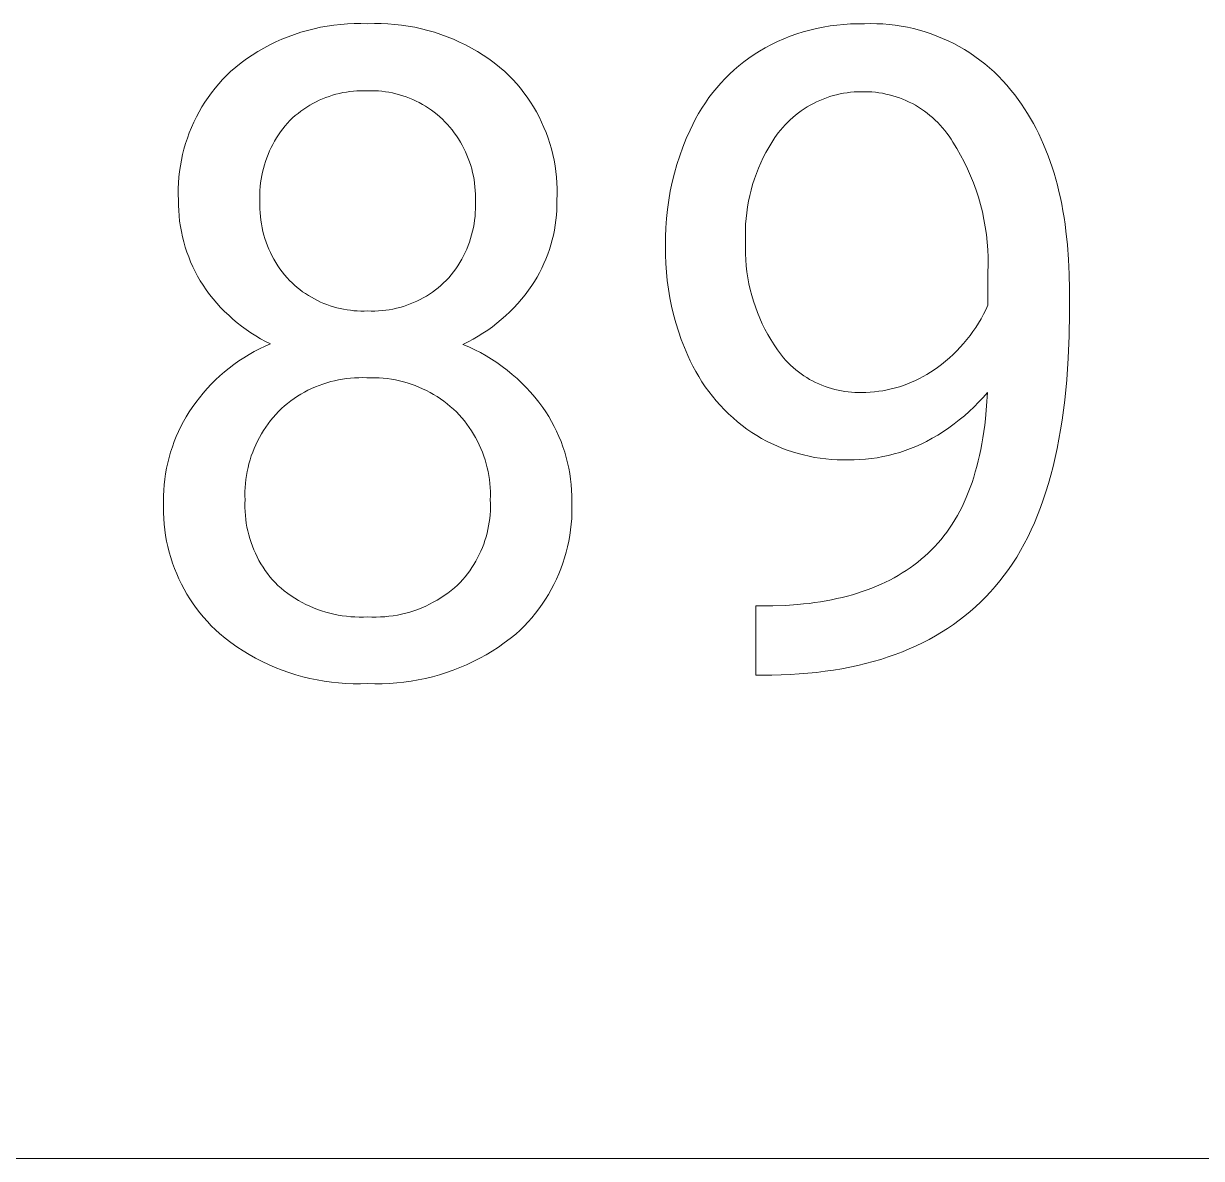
# Model space of a CAD drawing. Header units: millimetres. Extents: x -582 to 3448, y -204 to 2611.
# Drawn here: x 2777.3 to 2847.3, y 21 to 88.5 of the extents above; entities that cross this region are included whole.
import ezdxf

# ---------------------------------------------------------------- set-up
doc = ezdxf.new("R2010")
doc.units = ezdxf.units.MM
doc.header["$MEASUREMENT"] = 0
doc.layers.add('Domyślny', color=7, linetype='Continuous', true_color=0x000000)

msp = doc.modelspace()

# ---------------------------------------------------------------- linework, layer by layer
at = {"layer": 'Domyślny', "color": 18, "lineweight": 15, "true_color": 0x000000}
for p, q in [((2794.606, 88.195), (2794.999, 88.28)), ((2794.999, 88.28), (2795.394, 88.352)), ((2795.394, 88.352), (2795.792, 88.409)), ((2795.792, 88.409), (2796.191, 88.453)), ((2796.191, 88.453), (2796.591, 88.483)), ((2796.591, 88.483), (2796.993, 88.499)), ((2796.993, 88.499), (2797.394, 88.501)), ((2797.394, 88.501), (2797.796, 88.489)), ((2797.796, 88.489), (2798.197, 88.5)), ((2798.197, 88.5), (2798.599, 88.498)), ((2798.599, 88.498), (2799, 88.482)), ((2799, 88.482), (2799.401, 88.452)), ((2799.401, 88.452), (2799.8, 88.408)), ((2799.8, 88.408), (2800.198, 88.35)), ((2800.198, 88.35), (2800.593, 88.279)), ((2800.593, 88.279), (2800.985, 88.194)), ((2824.081, 88.113), (2824.478, 88.209)), ((2824.478, 88.209), (2824.877, 88.291)), ((2824.877, 88.291), (2825.28, 88.359)), ((2825.28, 88.359), (2825.685, 88.413)), ((2825.685, 88.413), (2826.091, 88.454)), ((2826.091, 88.454), (2826.498, 88.479)), ((2826.498, 88.479), (2826.906, 88.491)), ((2826.906, 88.491), (2827.315, 88.489)), ((2827.315, 88.489), (2827.682, 88.497)), ((2827.682, 88.497), (2828.049, 88.492)), ((2828.049, 88.492), (2828.415, 88.475)), ((2828.415, 88.475), (2828.781, 88.445)), ((2828.781, 88.445), (2829.146, 88.403)), ((2829.146, 88.403), (2829.509, 88.348)), ((2829.509, 88.348), (2829.87, 88.281)), ((2829.87, 88.281), (2830.228, 88.201)), ((2792.334, 87.405), (2792.7, 87.57)), ((2792.7, 87.57), (2793.072, 87.721)), ((2793.072, 87.721), (2793.449, 87.86)), ((2793.449, 87.86), (2793.831, 87.985)), ((2793.831, 87.985), (2794.217, 88.097)), ((2794.217, 88.097), (2794.606, 88.195)), ((2800.985, 88.194), (2801.375, 88.095)), ((2801.375, 88.095), (2801.76, 87.983)), ((2801.76, 87.983), (2802.142, 87.858)), ((2802.142, 87.858), (2802.519, 87.72)), ((2802.519, 87.72), (2802.891, 87.568)), ((2802.891, 87.568), (2803.258, 87.404)), ((2822.16, 87.431), (2822.534, 87.594)), ((2822.534, 87.594), (2822.914, 87.744)), ((2822.914, 87.744), (2823.298, 87.88)), ((2823.298, 87.88), (2823.687, 88.004)), ((2823.687, 88.004), (2824.081, 88.113)), ((2830.228, 88.201), (2830.583, 88.109)), ((2830.583, 88.109), (2830.935, 88.005)), ((2830.935, 88.005), (2831.284, 87.889)), ((2831.284, 87.889), (2831.628, 87.761)), ((2831.628, 87.761), (2831.967, 87.622)), ((2831.967, 87.622), (2832.302, 87.471)), ((2790.931, 86.625), (2791.271, 86.838)), ((2791.271, 86.838), (2791.619, 87.039)), ((2791.619, 87.039), (2791.973, 87.229)), ((2791.973, 87.229), (2792.334, 87.405)), ((2803.258, 87.404), (2803.618, 87.227)), ((2803.618, 87.227), (2803.973, 87.038)), ((2803.973, 87.038), (2804.32, 86.837)), ((2804.32, 86.837), (2804.66, 86.624)), ((2820.76, 86.663), (2821.074, 86.865)), ((2821.074, 86.865), (2821.429, 87.066)), ((2821.429, 87.066), (2821.791, 87.255)), ((2821.791, 87.255), (2822.16, 87.431)), ((2832.302, 87.471), (2832.631, 87.308)), ((2832.631, 87.308), (2832.954, 87.134)), ((2832.954, 87.134), (2833.271, 86.949)), ((2833.271, 86.949), (2833.582, 86.754)), ((2789.957, 85.915), (2790.274, 86.163)), ((2790.274, 86.163), (2790.598, 86.399)), ((2790.598, 86.399), (2790.931, 86.625)), ((2804.66, 86.624), (2804.993, 86.399)), ((2804.993, 86.399), (2805.318, 86.163)), ((2805.318, 86.163), (2805.635, 85.915)), ((2819.864, 85.994), (2820.155, 86.227)), ((2820.155, 86.227), (2820.454, 86.45)), ((2820.454, 86.45), (2820.76, 86.663)), ((2833.582, 86.754), (2833.886, 86.548)), ((2833.886, 86.548), (2834.182, 86.331)), ((2834.182, 86.331), (2834.471, 86.105)), ((2789.169, 85.174), (2789.405, 85.42)), ((2789.405, 85.42), (2789.65, 85.657)), ((2789.65, 85.657), (2789.957, 85.915)), ((2805.635, 85.915), (2805.942, 85.657)), ((2805.942, 85.657), (2806.187, 85.42)), ((2806.187, 85.42), (2806.424, 85.175)), ((2819.043, 85.235), (2819.308, 85.497)), ((2819.308, 85.497), (2819.582, 85.75)), ((2819.582, 85.75), (2819.864, 85.994)), ((2834.471, 86.105), (2834.752, 85.868)), ((2834.752, 85.868), (2835.025, 85.622)), ((2835.025, 85.622), (2835.289, 85.367)), ((2788.723, 84.659), (2788.942, 84.921)), ((2788.942, 84.921), (2789.169, 85.174)), ((2806.424, 85.175), (2806.652, 84.922)), ((2806.652, 84.922), (2806.871, 84.661)), ((2818.542, 84.683), (2818.788, 84.963)), ((2818.788, 84.963), (2819.043, 85.235)), ((2835.289, 85.367), (2835.544, 85.103)), ((2835.544, 85.103), (2835.79, 84.831)), ((2835.79, 84.831), (2836.026, 84.55)), ((2788.123, 83.832), (2788.314, 84.115)), ((2788.314, 84.115), (2788.514, 84.391)), ((2788.514, 84.391), (2788.723, 84.659)), ((2795.109, 84.023), (2794.915, 83.938)), ((2795.306, 84.102), (2795.109, 84.023)), ((2795.505, 84.174), (2795.306, 84.102)), ((2795.706, 84.239), (2795.505, 84.174)), ((2795.91, 84.297), (2795.706, 84.239)), ((2796.115, 84.348), (2795.91, 84.297)), ((2796.322, 84.393), (2796.115, 84.348)), ((2796.53, 84.43), (2796.322, 84.393)), ((2796.74, 84.46), (2796.53, 84.43)), ((2796.95, 84.483), (2796.74, 84.46)), ((2797.161, 84.499), (2796.95, 84.483)), ((2797.373, 84.507), (2797.161, 84.499)), ((2797.584, 84.509), (2797.373, 84.507)), ((2797.796, 84.503), (2797.584, 84.509)), ((2798.008, 84.507), (2797.796, 84.503)), ((2798.22, 84.503), (2798.008, 84.507)), ((2798.432, 84.492), (2798.22, 84.503)), ((2798.643, 84.474), (2798.432, 84.492)), ((2798.854, 84.448), (2798.643, 84.474)), ((2799.063, 84.415), (2798.854, 84.448)), ((2799.271, 84.375), (2799.063, 84.415)), ((2799.478, 84.328), (2799.271, 84.375)), ((2799.683, 84.273), (2799.478, 84.328)), ((2799.886, 84.212), (2799.683, 84.273)), ((2800.087, 84.143), (2799.886, 84.212)), ((2800.285, 84.068), (2800.087, 84.143)), ((2800.48, 83.986), (2800.285, 84.068)), ((2806.871, 84.661), (2807.081, 84.392)), ((2807.081, 84.392), (2807.281, 84.117)), ((2807.281, 84.117), (2807.472, 83.834)), ((2817.865, 83.792), (2818.08, 84.097)), ((2818.08, 84.097), (2818.306, 84.394)), ((2818.306, 84.394), (2818.542, 84.683)), ((2824.865, 84.014), (2824.67, 83.933)), ((2825.062, 84.088), (2824.865, 84.014)), ((2825.262, 84.156), (2825.062, 84.088)), ((2825.464, 84.216), (2825.262, 84.156)), ((2825.668, 84.27), (2825.464, 84.216)), ((2825.874, 84.317), (2825.668, 84.27)), ((2826.081, 84.357), (2825.874, 84.317)), ((2826.289, 84.39), (2826.081, 84.357)), ((2826.499, 84.416), (2826.289, 84.39)), ((2826.709, 84.435), (2826.499, 84.416)), ((2826.919, 84.447), (2826.709, 84.435)), ((2827.13, 84.452), (2826.919, 84.447)), ((2827.341, 84.449), (2827.13, 84.452)), ((2827.551, 84.444), (2827.341, 84.449)), ((2827.761, 84.433), (2827.551, 84.444)), ((2827.97, 84.413), (2827.761, 84.433)), ((2828.179, 84.387), (2827.97, 84.413)), ((2828.386, 84.354), (2828.179, 84.387)), ((2828.592, 84.313), (2828.386, 84.354)), ((2828.797, 84.266), (2828.592, 84.313)), ((2829, 84.211), (2828.797, 84.266)), ((2829.201, 84.15), (2829, 84.211)), ((2829.4, 84.082), (2829.201, 84.15)), ((2829.596, 84.006), (2829.4, 84.082)), ((2836.026, 84.55), (2836.253, 84.261)), ((2836.253, 84.261), (2836.453, 83.993)), ((2787.773, 83.248), (2787.943, 83.543)), ((2787.943, 83.543), (2788.123, 83.832)), ((2793.996, 83.415), (2793.824, 83.292)), ((2794.173, 83.532), (2793.996, 83.415)), ((2794.353, 83.643), (2794.173, 83.532)), ((2794.537, 83.748), (2794.353, 83.643)), ((2794.725, 83.846), (2794.537, 83.748)), ((2794.915, 83.938), (2794.725, 83.846)), ((2800.673, 83.897), (2800.48, 83.986)), ((2800.862, 83.801), (2800.673, 83.897)), ((2801.048, 83.699), (2800.862, 83.801)), ((2801.23, 83.591), (2801.048, 83.699)), ((2801.409, 83.476), (2801.23, 83.591)), ((2801.583, 83.355), (2801.409, 83.476)), ((2801.753, 83.228), (2801.583, 83.355)), ((2807.472, 83.834), (2807.652, 83.545)), ((2807.652, 83.545), (2807.823, 83.25)), ((2817.466, 83.162), (2817.66, 83.481)), ((2817.66, 83.481), (2817.865, 83.792)), ((2823.567, 83.315), (2823.397, 83.191)), ((2823.742, 83.433), (2823.567, 83.315)), ((2823.921, 83.546), (2823.742, 83.433)), ((2824.103, 83.652), (2823.921, 83.546)), ((2824.289, 83.752), (2824.103, 83.652)), ((2824.478, 83.846), (2824.289, 83.752)), ((2824.67, 83.933), (2824.478, 83.846)), ((2829.789, 83.925), (2829.596, 84.006)), ((2829.98, 83.836), (2829.789, 83.925)), ((2830.167, 83.742), (2829.98, 83.836)), ((2830.352, 83.641), (2830.167, 83.742)), ((2830.532, 83.533), (2830.352, 83.641)), ((2830.709, 83.42), (2830.532, 83.533)), ((2830.882, 83.3), (2830.709, 83.42)), ((2836.453, 83.993), (2836.647, 83.718)), ((2836.647, 83.718), (2836.835, 83.438)), ((2836.835, 83.438), (2837.016, 83.152)), ((2787.324, 82.33), (2787.463, 82.641)), ((2787.463, 82.641), (2787.613, 82.947)), ((2787.613, 82.947), (2787.773, 83.248)), ((2793.179, 82.745), (2793.03, 82.583)), ((2793.333, 82.89), (2793.179, 82.745)), ((2793.492, 83.03), (2793.333, 82.89)), ((2793.656, 83.164), (2793.492, 83.03)), ((2793.824, 83.292), (2793.656, 83.164)), ((2801.918, 83.095), (2801.753, 83.228)), ((2802.079, 82.957), (2801.918, 83.095)), ((2802.235, 82.813), (2802.079, 82.957)), ((2802.386, 82.664), (2802.235, 82.813)), ((2802.534, 82.506), (2802.386, 82.664)), ((2807.823, 83.25), (2807.983, 82.949)), ((2807.983, 82.949), (2808.133, 82.643)), ((2808.133, 82.643), (2808.272, 82.332)), ((2817.113, 82.505), (2817.284, 82.836)), ((2817.284, 82.836), (2817.466, 83.162)), ((2822.759, 82.639), (2822.612, 82.488)), ((2822.911, 82.785), (2822.759, 82.639)), ((2823.069, 82.926), (2822.911, 82.785)), ((2823.231, 83.061), (2823.069, 82.926)), ((2823.397, 83.191), (2823.231, 83.061)), ((2831.05, 83.175), (2830.882, 83.3)), ((2831.215, 83.044), (2831.05, 83.175)), ((2831.374, 82.907), (2831.215, 83.044)), ((2831.529, 82.765), (2831.374, 82.907)), ((2831.679, 82.618), (2831.529, 82.765)), ((2831.824, 82.466), (2831.679, 82.618)), ((2837.016, 83.152), (2837.191, 82.859)), ((2837.191, 82.859), (2837.36, 82.561)), ((2787.08, 81.694), (2787.196, 82.014)), ((2787.196, 82.014), (2787.324, 82.33)), ((2792.618, 82.068), (2792.492, 81.887)), ((2792.75, 82.244), (2792.618, 82.068)), ((2792.887, 82.416), (2792.75, 82.244)), ((2793.03, 82.583), (2792.887, 82.416)), ((2802.677, 82.342), (2802.534, 82.506)), ((2802.814, 82.174), (2802.677, 82.342)), ((2802.946, 82.001), (2802.814, 82.174)), ((2803.072, 81.824), (2802.946, 82.001)), ((2808.272, 82.332), (2808.4, 82.016)), ((2808.4, 82.016), (2808.517, 81.696)), ((2816.733, 81.667), (2816.954, 82.168)), ((2816.954, 82.168), (2817.113, 82.505)), ((2822.201, 82.007), (2822.003, 81.725)), ((2822.333, 82.172), (2822.201, 82.007)), ((2822.47, 82.332), (2822.333, 82.172)), ((2822.612, 82.488), (2822.47, 82.332)), ((2831.963, 82.309), (2831.824, 82.466)), ((2832.097, 82.147), (2831.963, 82.309)), ((2832.225, 81.98), (2832.097, 82.147)), ((2832.348, 81.81), (2832.225, 81.98)), ((2837.36, 82.561), (2837.522, 82.257)), ((2837.522, 82.257), (2837.677, 81.946)), ((2837.677, 81.946), (2837.827, 81.63)), ((2786.879, 81.043), (2786.974, 81.371)), ((2786.974, 81.371), (2787.08, 81.694)), ((2792.153, 81.321), (2792.053, 81.125)), ((2792.26, 81.514), (2792.153, 81.321)), ((2792.373, 81.702), (2792.26, 81.514)), ((2792.492, 81.887), (2792.373, 81.702)), ((2803.192, 81.643), (2803.072, 81.824)), ((2803.305, 81.458), (2803.192, 81.643)), ((2803.412, 81.269), (2803.305, 81.458)), ((2803.513, 81.077), (2803.412, 81.269)), ((2808.517, 81.696), (2808.622, 81.372)), ((2808.622, 81.372), (2808.717, 81.045)), ((2816.53, 81.16), (2816.733, 81.667)), ((2821.814, 81.437), (2821.636, 81.143)), ((2822.003, 81.725), (2821.814, 81.437)), ((2832.465, 81.635), (2832.348, 81.81)), ((2832.575, 81.456), (2832.465, 81.635)), ((2832.814, 81.071), (2832.575, 81.456)), ((2837.827, 81.63), (2837.969, 81.308)), ((2837.969, 81.308), (2838.106, 80.98)), ((2786.724, 80.38), (2786.796, 80.713)), ((2786.796, 80.713), (2786.879, 81.043)), ((2791.793, 80.519), (2791.72, 80.311)), ((2791.873, 80.724), (2791.793, 80.519)), ((2791.959, 80.926), (2791.873, 80.724)), ((2792.053, 81.125), (2791.959, 80.926)), ((2803.608, 80.881), (2803.513, 81.077)), ((2803.695, 80.682), (2803.608, 80.881)), ((2803.776, 80.481), (2803.695, 80.682)), ((2808.717, 81.045), (2808.8, 80.714)), ((2808.8, 80.714), (2808.871, 80.381)), ((2816.176, 80.125), (2816.344, 80.645)), ((2816.344, 80.645), (2816.53, 81.16)), ((2821.308, 80.537), (2821.16, 80.226)), ((2821.467, 80.843), (2821.308, 80.537)), ((2821.636, 81.143), (2821.467, 80.843)), ((2833.039, 80.678), (2832.814, 81.071)), ((2833.251, 80.277), (2833.039, 80.678)), ((2838.106, 80.98), (2838.236, 80.645)), ((2838.236, 80.645), (2838.359, 80.305)), ((2786.616, 79.707), (2786.664, 80.045)), ((2786.664, 80.045), (2786.724, 80.38)), ((2791.595, 79.889), (2791.543, 79.675)), ((2791.654, 80.101), (2791.595, 79.889)), ((2791.72, 80.311), (2791.654, 80.101)), ((2803.851, 80.277), (2803.776, 80.481)), ((2803.918, 80.07), (2803.851, 80.277)), ((2803.978, 79.862), (2803.918, 80.07)), ((2804.031, 79.651), (2803.978, 79.862)), ((2808.871, 80.381), (2808.931, 80.045)), ((2808.931, 80.045), (2808.979, 79.708)), ((2816.026, 79.599), (2816.176, 80.125)), ((2821.023, 79.911), (2820.896, 79.591)), ((2821.16, 80.226), (2821.023, 79.911)), ((2833.448, 79.869), (2833.251, 80.277)), ((2833.632, 79.454), (2833.448, 79.869)), ((2838.359, 80.305), (2838.477, 79.959)), ((2838.477, 79.959), (2838.587, 79.607)), ((2786.554, 79.029), (2786.579, 79.369)), ((2786.579, 79.369), (2786.616, 79.707)), ((2791.462, 79.243), (2791.432, 79.025)), ((2791.499, 79.46), (2791.462, 79.243)), ((2791.543, 79.675), (2791.499, 79.46)), ((2804.077, 79.439), (2804.031, 79.651)), ((2804.116, 79.225), (2804.077, 79.439)), ((2804.148, 79.01), (2804.116, 79.225)), ((2808.979, 79.708), (2809.015, 79.369)), ((2809.015, 79.369), (2809.04, 79.029)), ((2815.894, 79.068), (2816.026, 79.599)), ((2820.781, 79.266), (2820.676, 78.939)), ((2820.896, 79.591), (2820.781, 79.266)), ((2833.801, 79.033), (2833.632, 79.454)), ((2838.587, 79.607), (2838.692, 79.249)), ((2838.692, 79.249), (2838.79, 78.885)), ((2786.539, 78.348), (2786.541, 78.689)), ((2786.541, 78.689), (2786.554, 79.029)), ((2791.395, 78.587), (2791.387, 78.367)), ((2791.41, 78.806), (2791.395, 78.587)), ((2791.432, 79.025), (2791.41, 78.806)), ((2804.173, 78.795), (2804.148, 79.01)), ((2804.19, 78.578), (2804.173, 78.795)), ((2804.2, 78.361), (2804.19, 78.578)), ((2809.04, 79.029), (2809.053, 78.689)), ((2809.053, 78.689), (2809.053, 78.348)), ((2815.686, 77.994), (2815.781, 78.533)), ((2815.781, 78.533), (2815.894, 79.068)), ((2820.582, 78.607), (2820.5, 78.273)), ((2820.676, 78.939), (2820.582, 78.607)), ((2833.956, 78.607), (2833.801, 79.033)), ((2834.095, 78.176), (2833.956, 78.607)), ((2838.79, 78.885), (2838.882, 78.515)), ((2838.882, 78.515), (2838.967, 78.139)), ((2786.55, 78.007), (2786.539, 78.348)), ((2786.551, 77.693), (2786.55, 78.007)), ((2791.387, 78.367), (2791.387, 78.147)), ((2791.387, 78.147), (2791.394, 77.927)), ((2791.394, 77.927), (2791.389, 77.703)), ((2804.198, 77.927), (2804.202, 78.144)), ((2804.204, 77.703), (2804.198, 77.927)), ((2804.202, 78.144), (2804.2, 78.361)), ((2809.042, 77.708), (2809.032, 77.41)), ((2809.053, 78.348), (2809.042, 78.007)), ((2809.042, 78.007), (2809.042, 77.708)), ((2815.61, 77.453), (2815.686, 77.994)), ((2820.429, 77.936), (2820.369, 77.597)), ((2820.5, 78.273), (2820.429, 77.936)), ((2834.22, 77.74), (2834.095, 78.176)), ((2834.33, 77.3), (2834.22, 77.74)), ((2838.967, 78.139), (2839.046, 77.757)), ((2839.046, 77.757), (2839.119, 77.369)), ((2786.563, 77.379), (2786.551, 77.693)), ((2786.586, 77.066), (2786.563, 77.379)), ((2786.62, 76.753), (2786.586, 77.066)), ((2791.389, 77.703), (2791.391, 77.479)), ((2791.391, 77.479), (2791.401, 77.255)), ((2791.401, 77.255), (2791.418, 77.032)), ((2791.418, 77.032), (2791.444, 76.809)), ((2804.151, 76.812), (2804.176, 77.034)), ((2804.176, 77.034), (2804.193, 77.257)), ((2804.193, 77.257), (2804.202, 77.48)), ((2804.202, 77.48), (2804.204, 77.703)), ((2809.012, 77.111), (2808.981, 76.814)), ((2809.032, 77.41), (2809.012, 77.111)), ((2815.552, 76.909), (2815.61, 77.453)), ((2820.321, 77.256), (2820.285, 76.914)), ((2820.369, 77.597), (2820.321, 77.256)), ((2834.425, 76.857), (2834.33, 77.3)), ((2839.119, 77.369), (2839.185, 76.975)), ((2786.665, 76.442), (2786.62, 76.753)), ((2786.721, 76.133), (2786.665, 76.442)), ((2791.444, 76.809), (2791.477, 76.588)), ((2791.477, 76.588), (2791.518, 76.367)), ((2791.518, 76.367), (2791.567, 76.149)), ((2804.031, 76.152), (2804.079, 76.371)), ((2804.079, 76.371), (2804.119, 76.591)), ((2804.119, 76.591), (2804.151, 76.812)), ((2808.941, 76.518), (2808.891, 76.223)), ((2808.981, 76.814), (2808.941, 76.518)), ((2815.492, 75.817), (2815.513, 76.363)), ((2815.513, 76.363), (2815.552, 76.909)), ((2820.26, 76.57), (2820.247, 76.226)), ((2820.285, 76.914), (2820.26, 76.57)), ((2834.504, 76.411), (2834.425, 76.857)), ((2834.568, 75.962), (2834.504, 76.411)), ((2839.185, 76.975), (2839.245, 76.575)), ((2839.245, 76.575), (2839.299, 76.169)), ((2786.787, 75.825), (2786.721, 76.133)), ((2786.864, 75.521), (2786.787, 75.825)), ((2791.567, 76.149), (2791.623, 75.932)), ((2791.623, 75.932), (2791.686, 75.717)), ((2791.686, 75.717), (2791.758, 75.505)), ((2803.843, 75.509), (2803.913, 75.721)), ((2803.913, 75.721), (2803.976, 75.936)), ((2803.976, 75.936), (2804.031, 76.152)), ((2808.762, 75.64), (2808.683, 75.351)), ((2808.832, 75.93), (2808.762, 75.64)), ((2808.891, 76.223), (2808.832, 75.93)), ((2815.491, 75.27), (2815.492, 75.817)), ((2820.247, 76.226), (2820.245, 75.882)), ((2820.245, 75.882), (2820.255, 75.538)), ((2834.617, 75.511), (2834.568, 75.962)), ((2839.299, 76.169), (2839.387, 75.339)), ((2786.951, 75.219), (2786.864, 75.521)), ((2787.049, 74.92), (2786.951, 75.219)), ((2787.157, 74.625), (2787.049, 74.92)), ((2791.758, 75.505), (2791.836, 75.295)), ((2791.836, 75.295), (2791.922, 75.088)), ((2791.922, 75.088), (2792.015, 74.884)), ((2803.59, 74.888), (2803.681, 75.092)), ((2803.681, 75.092), (2803.766, 75.299)), ((2803.766, 75.299), (2803.843, 75.509)), ((2808.594, 75.066), (2808.496, 74.784)), ((2808.683, 75.351), (2808.594, 75.066)), ((2815.494, 74.756), (2815.491, 75.27)), ((2820.255, 75.538), (2820.247, 75.179)), ((2820.247, 75.179), (2820.251, 74.82)), ((2834.65, 75.059), (2834.617, 75.511)), ((2834.667, 74.606), (2834.65, 75.059)), ((2839.387, 75.339), (2839.45, 74.485)), ((2787.275, 74.333), (2787.157, 74.625)), ((2787.403, 74.046), (2787.275, 74.333)), ((2792.015, 74.884), (2792.115, 74.684)), ((2792.115, 74.684), (2792.222, 74.487)), ((2792.222, 74.487), (2792.336, 74.294)), ((2792.336, 74.294), (2792.456, 74.105)), ((2803.155, 74.108), (2803.273, 74.298)), ((2803.273, 74.298), (2803.386, 74.491)), ((2803.386, 74.491), (2803.491, 74.688)), ((2803.491, 74.688), (2803.59, 74.888)), ((2808.271, 74.23), (2808.145, 73.959)), ((2808.388, 74.505), (2808.271, 74.23)), ((2808.496, 74.784), (2808.388, 74.505)), ((2815.513, 74.242), (2815.494, 74.756)), ((2815.549, 73.73), (2815.513, 74.242)), ((2820.251, 74.82), (2820.267, 74.461)), ((2820.267, 74.461), (2820.296, 74.103)), ((2834.669, 74.153), (2834.667, 74.606)), ((2839.45, 74.485), (2839.488, 73.608)), ((2787.541, 73.764), (2787.403, 74.046)), ((2787.689, 73.487), (2787.541, 73.764)), ((2792.456, 74.105), (2792.583, 73.92)), ((2792.583, 73.92), (2792.716, 73.74)), ((2792.716, 73.74), (2792.856, 73.565)), ((2792.856, 73.565), (2793.001, 73.395)), ((2802.616, 73.396), (2802.76, 73.567)), ((2802.76, 73.567), (2802.898, 73.743)), ((2802.898, 73.743), (2803.029, 73.923)), ((2803.029, 73.923), (2803.155, 74.108)), ((2808.01, 73.692), (2807.866, 73.43)), ((2808.145, 73.959), (2808.01, 73.692)), ((2815.602, 73.218), (2815.549, 73.73)), ((2820.296, 74.103), (2820.337, 73.747)), ((2820.337, 73.747), (2820.39, 73.392)), ((2834.656, 73.699), (2834.669, 74.153)), ((2834.656, 71.767), (2834.656, 73.699)), ((2839.488, 73.608), (2839.5, 72.706)), ((2787.846, 73.214), (2787.689, 73.487)), ((2788.012, 72.948), (2787.846, 73.214)), ((2788.203, 72.671), (2788.012, 72.948)), ((2793.001, 73.395), (2793.152, 73.23)), ((2793.152, 73.23), (2793.299, 73.086)), ((2793.299, 73.086), (2793.451, 72.947)), ((2793.451, 72.947), (2793.607, 72.814)), ((2793.607, 72.814), (2793.767, 72.686)), ((2801.988, 72.798), (2802.152, 72.936)), ((2802.152, 72.936), (2802.312, 73.08)), ((2802.312, 73.08), (2802.466, 73.23)), ((2802.466, 73.23), (2802.616, 73.396)), ((2807.553, 72.921), (2807.356, 72.644)), ((2807.714, 73.173), (2807.553, 72.921)), ((2807.866, 73.43), (2807.714, 73.173)), ((2815.672, 72.709), (2815.602, 73.218)), ((2820.39, 73.392), (2820.455, 73.039)), ((2820.455, 73.039), (2820.533, 72.688)), ((2788.404, 72.401), (2788.203, 72.671)), ((2788.613, 72.137), (2788.404, 72.401)), ((2788.831, 71.881), (2788.613, 72.137)), ((2793.767, 72.686), (2793.932, 72.563)), ((2793.932, 72.563), (2794.1, 72.446)), ((2794.1, 72.446), (2794.273, 72.334)), ((2794.273, 72.334), (2794.449, 72.229)), ((2794.449, 72.229), (2794.629, 72.129)), ((2794.629, 72.129), (2794.811, 72.036)), ((2800.91, 72.095), (2801.1, 72.196)), ((2801.1, 72.196), (2801.285, 72.304)), ((2801.285, 72.304), (2801.467, 72.418)), ((2801.467, 72.418), (2801.645, 72.539)), ((2801.645, 72.539), (2801.819, 72.665)), ((2801.819, 72.665), (2801.988, 72.798)), ((2806.935, 72.109), (2806.712, 71.853)), ((2807.15, 72.373), (2806.935, 72.109)), ((2807.356, 72.644), (2807.15, 72.373)), ((2815.758, 72.203), (2815.672, 72.709)), ((2815.861, 71.699), (2815.758, 72.203)), ((2820.533, 72.688), (2820.622, 72.34)), ((2820.622, 72.34), (2820.724, 71.996)), ((2839.5, 72.706), (2839.5, 71.297)), ((2789.057, 71.632), (2788.831, 71.881)), ((2789.291, 71.391), (2789.057, 71.632)), ((2794.811, 72.036), (2794.997, 71.948)), ((2794.997, 71.948), (2795.186, 71.867)), ((2795.186, 71.867), (2795.377, 71.793)), ((2795.377, 71.793), (2795.571, 71.724)), ((2795.571, 71.724), (2795.767, 71.663)), ((2795.767, 71.663), (2795.965, 71.608)), ((2795.965, 71.608), (2796.164, 71.559)), ((2796.164, 71.559), (2796.365, 71.518)), ((2796.365, 71.518), (2796.568, 71.483)), ((2796.568, 71.483), (2796.771, 71.455)), ((2796.771, 71.455), (2796.975, 71.434)), ((2796.975, 71.434), (2797.18, 71.419)), ((2797.18, 71.419), (2797.385, 71.412)), ((2797.385, 71.412), (2797.591, 71.411)), ((2797.591, 71.411), (2797.796, 71.418)), ((2797.796, 71.418), (2798.011, 71.412)), ((2798.011, 71.412), (2798.226, 71.413)), ((2798.226, 71.413), (2798.44, 71.422)), ((2798.44, 71.422), (2798.655, 71.438)), ((2798.655, 71.438), (2798.868, 71.461)), ((2798.868, 71.461), (2799.081, 71.492)), ((2799.081, 71.492), (2799.292, 71.531)), ((2799.292, 71.531), (2799.502, 71.576)), ((2799.502, 71.576), (2799.71, 71.629)), ((2799.71, 71.629), (2799.917, 71.689)), ((2799.917, 71.689), (2800.121, 71.757)), ((2800.121, 71.757), (2800.322, 71.831)), ((2800.322, 71.831), (2800.521, 71.912)), ((2800.521, 71.912), (2800.717, 72)), ((2800.717, 72), (2800.91, 72.095)), ((2806.48, 71.604), (2806.241, 71.362)), ((2806.712, 71.853), (2806.48, 71.604)), ((2815.981, 71.2), (2815.861, 71.699)), ((2820.724, 71.996), (2820.837, 71.655)), ((2820.837, 71.655), (2820.962, 71.319)), ((2834.397, 71.223), (2834.531, 71.493)), ((2834.531, 71.493), (2834.656, 71.767)), ((2789.534, 71.158), (2789.291, 71.391)), ((2789.784, 70.933), (2789.534, 71.158)), ((2790.041, 70.717), (2789.784, 70.933)), ((2790.306, 70.509), (2790.041, 70.717)), ((2805.738, 70.904), (2805.476, 70.688)), ((2805.993, 71.129), (2805.738, 70.904)), ((2806.241, 71.362), (2805.993, 71.129)), ((2816.116, 70.704), (2815.981, 71.2)), ((2820.962, 71.319), (2821.098, 70.987)), ((2821.098, 70.987), (2821.246, 70.659)), ((2834.102, 70.698), (2834.254, 70.958)), ((2834.254, 70.958), (2834.397, 71.223)), ((2839.5, 71.297), (2839.483, 69.929)), ((2790.577, 70.31), (2790.306, 70.509)), ((2790.855, 70.121), (2790.577, 70.31)), ((2791.139, 69.941), (2790.855, 70.121)), ((2804.647, 70.093), (2804.359, 69.913)), ((2804.93, 70.282), (2804.647, 70.093)), ((2805.206, 70.48), (2804.93, 70.282)), ((2805.476, 70.688), (2805.206, 70.48)), ((2816.268, 70.213), (2816.116, 70.704)), ((2816.436, 69.727), (2816.268, 70.213)), ((2821.246, 70.659), (2821.405, 70.337)), ((2821.405, 70.337), (2821.574, 70.021)), ((2821.574, 70.021), (2821.755, 69.711)), ((2833.595, 69.95), (2833.772, 70.193)), ((2833.772, 70.193), (2833.941, 70.443)), ((2833.941, 70.443), (2834.102, 70.698)), ((2791.429, 69.77), (2791.139, 69.941)), ((2791.374, 69.164), (2791.697, 69.317)), ((2791.724, 69.609), (2791.429, 69.77)), ((2791.697, 69.317), (2792.025, 69.458)), ((2792.025, 69.458), (2791.724, 69.609)), ((2803.764, 69.582), (2803.459, 69.432)), ((2803.459, 69.432), (2803.81, 69.28)), ((2804.064, 69.742), (2803.764, 69.582)), ((2804.359, 69.913), (2804.064, 69.742)), ((2816.62, 69.248), (2816.436, 69.727)), ((2821.755, 69.711), (2821.946, 69.407)), ((2821.946, 69.407), (2822.148, 69.11)), ((2833.016, 69.257), (2833.217, 69.481)), ((2833.217, 69.481), (2833.41, 69.712)), ((2833.41, 69.712), (2833.595, 69.95)), ((2839.483, 69.929), (2839.432, 68.608)), ((2790.139, 68.445), (2790.438, 68.64)), ((2790.438, 68.64), (2790.744, 68.826)), ((2790.744, 68.826), (2791.056, 69)), ((2791.056, 69), (2791.374, 69.164)), ((2803.81, 69.28), (2804.156, 69.116)), ((2804.156, 69.116), (2804.496, 68.941)), ((2804.496, 68.941), (2804.829, 68.753)), ((2804.829, 68.753), (2805.155, 68.555)), ((2816.82, 68.774), (2816.62, 69.248)), ((2816.967, 68.451), (2816.82, 68.774)), ((2822.148, 69.11), (2822.265, 68.946)), ((2822.265, 68.946), (2822.389, 68.786)), ((2822.389, 68.786), (2822.517, 68.631)), ((2822.517, 68.631), (2822.651, 68.48)), ((2832.14, 68.43), (2832.369, 68.626)), ((2832.369, 68.626), (2832.592, 68.829)), ((2832.592, 68.829), (2832.807, 69.039)), ((2832.807, 69.039), (2833.016, 69.257)), ((2839.432, 68.608), (2839.346, 67.333)), ((2789.283, 67.799), (2789.561, 68.024)), ((2789.561, 68.024), (2789.846, 68.24)), ((2789.846, 68.24), (2790.139, 68.445)), ((2805.155, 68.555), (2805.475, 68.345)), ((2805.475, 68.345), (2805.787, 68.123)), ((2805.787, 68.123), (2806.091, 67.892)), ((2817.126, 68.132), (2816.967, 68.451)), ((2817.294, 67.819), (2817.126, 68.132)), ((2822.651, 68.48), (2822.79, 68.334)), ((2822.79, 68.334), (2822.934, 68.193)), ((2822.934, 68.193), (2823.083, 68.057)), ((2823.083, 68.057), (2823.236, 67.926)), ((2823.236, 67.926), (2823.394, 67.8)), ((2831.245, 67.774), (2831.456, 67.915)), ((2831.456, 67.915), (2831.663, 68.063)), ((2831.663, 68.063), (2831.905, 68.242)), ((2831.905, 68.242), (2832.14, 68.43)), ((2788.498, 67.069), (2788.752, 67.322)), ((2788.752, 67.322), (2789.013, 67.565)), ((2789.013, 67.565), (2789.283, 67.799)), ((2795.597, 67.215), (2795.365, 67.149)), ((2795.83, 67.273), (2795.597, 67.215)), ((2796.066, 67.323), (2795.83, 67.273)), ((2796.303, 67.365), (2796.066, 67.323)), ((2796.541, 67.399), (2796.303, 67.365)), ((2796.78, 67.425), (2796.541, 67.399)), ((2797.02, 67.442), (2796.78, 67.425)), ((2797.261, 67.452), (2797.02, 67.442)), ((2797.502, 67.453), (2797.261, 67.452)), ((2797.742, 67.445), (2797.502, 67.453)), ((2797.986, 67.451), (2797.742, 67.445)), ((2798.23, 67.449), (2797.986, 67.451)), ((2798.474, 67.439), (2798.23, 67.449)), ((2798.718, 67.42), (2798.474, 67.439)), ((2798.96, 67.393), (2798.718, 67.42)), ((2799.202, 67.358), (2798.96, 67.393)), ((2799.442, 67.315), (2799.202, 67.358)), ((2799.681, 67.264), (2799.442, 67.315)), ((2799.918, 67.204), (2799.681, 67.264)), ((2806.091, 67.892), (2806.387, 67.649)), ((2806.387, 67.649), (2806.674, 67.397)), ((2806.674, 67.397), (2806.952, 67.135)), ((2817.473, 67.512), (2817.294, 67.819)), ((2817.663, 67.211), (2817.473, 67.512)), ((2817.861, 66.916), (2817.663, 67.211)), ((2823.394, 67.8), (2823.555, 67.679)), ((2823.555, 67.679), (2823.721, 67.565)), ((2823.721, 67.565), (2823.891, 67.456)), ((2823.891, 67.456), (2824.064, 67.352)), ((2824.064, 67.352), (2824.241, 67.255)), ((2824.241, 67.255), (2824.42, 67.164)), ((2830.122, 67.18), (2830.355, 67.283)), ((2830.355, 67.283), (2830.583, 67.395)), ((2830.583, 67.395), (2830.808, 67.513)), ((2830.808, 67.513), (2831.028, 67.64)), ((2831.028, 67.64), (2831.245, 67.774)), ((2839.346, 67.333), (2839.226, 66.106)), ((2787.792, 66.263), (2788.018, 66.54)), ((2788.018, 66.54), (2788.254, 66.809)), ((2788.254, 66.809), (2788.498, 67.069)), ((2794.036, 66.59), (2793.827, 66.47)), ((2794.249, 66.702), (2794.036, 66.59)), ((2794.466, 66.806), (2794.249, 66.702)), ((2794.686, 66.904), (2794.466, 66.806)), ((2794.91, 66.993), (2794.686, 66.904)), ((2795.136, 67.075), (2794.91, 66.993)), ((2795.365, 67.149), (2795.136, 67.075)), ((2800.152, 67.137), (2799.918, 67.204)), ((2800.385, 67.062), (2800.152, 67.137)), ((2800.614, 66.979), (2800.385, 67.062)), ((2800.841, 66.888), (2800.614, 66.979)), ((2801.064, 66.79), (2800.841, 66.888)), ((2801.284, 66.684), (2801.064, 66.79)), ((2801.501, 66.571), (2801.284, 66.684)), ((2801.713, 66.451), (2801.501, 66.571)), ((2806.952, 67.135), (2807.221, 66.863)), ((2807.221, 66.863), (2807.48, 66.582)), ((2807.48, 66.582), (2807.729, 66.292)), ((2818.07, 66.628), (2817.861, 66.916)), ((2818.288, 66.347), (2818.07, 66.628)), ((2824.42, 67.164), (2824.603, 67.079)), ((2824.603, 67.079), (2824.789, 67)), ((2824.789, 67), (2824.977, 66.928)), ((2824.977, 66.928), (2825.168, 66.862)), ((2825.168, 66.862), (2825.361, 66.803)), ((2825.361, 66.803), (2825.555, 66.75)), ((2825.555, 66.75), (2825.751, 66.704)), ((2825.751, 66.704), (2825.949, 66.665)), ((2825.949, 66.665), (2826.148, 66.633)), ((2826.148, 66.633), (2826.348, 66.607)), ((2826.348, 66.607), (2826.549, 66.588)), ((2826.549, 66.588), (2826.75, 66.576)), ((2826.75, 66.576), (2826.952, 66.571)), ((2826.952, 66.571), (2827.153, 66.573)), ((2827.153, 66.573), (2827.408, 66.577)), ((2827.408, 66.577), (2827.662, 66.59)), ((2827.662, 66.59), (2827.915, 66.611)), ((2827.915, 66.611), (2828.167, 66.641)), ((2828.167, 66.641), (2828.419, 66.679)), ((2828.419, 66.679), (2828.669, 66.726)), ((2828.669, 66.726), (2828.917, 66.781)), ((2828.917, 66.781), (2829.163, 66.845)), ((2829.163, 66.845), (2829.407, 66.916)), ((2829.407, 66.916), (2829.648, 66.996)), ((2829.648, 66.996), (2829.887, 67.084)), ((2829.887, 67.084), (2830.122, 67.18)), ((2834.629, 66.573), (2834.373, 66.278)), ((2834.582, 65.771), (2834.629, 66.573)), ((2787.368, 65.687), (2787.575, 65.979)), ((2787.575, 65.979), (2787.792, 66.263)), ((2793.036, 65.924), (2792.85, 65.771)), ((2793.226, 66.071), (2793.036, 65.924)), ((2793.422, 66.211), (2793.226, 66.071)), ((2793.622, 66.344), (2793.422, 66.211)), ((2793.827, 66.47), (2793.622, 66.344)), ((2801.921, 66.324), (2801.713, 66.451)), ((2802.125, 66.189), (2801.921, 66.324)), ((2802.324, 66.048), (2802.125, 66.189)), ((2802.519, 65.9), (2802.324, 66.048)), ((2802.708, 65.746), (2802.519, 65.9)), ((2807.729, 66.292), (2807.968, 65.994)), ((2807.968, 65.994), (2808.197, 65.687)), ((2818.515, 66.074), (2818.288, 66.347)), ((2818.751, 65.808), (2818.515, 66.074)), ((2818.996, 65.55), (2818.751, 65.808)), ((2834.109, 65.992), (2833.835, 65.715)), ((2834.373, 66.278), (2834.109, 65.992)), ((2839.226, 66.106), (2839.071, 64.926)), ((2786.851, 64.846), (2787.014, 65.132)), ((2787.014, 65.132), (2787.186, 65.413)), ((2787.186, 65.413), (2787.368, 65.687)), ((2792.331, 65.27), (2792.173, 65.089)), ((2792.495, 65.446), (2792.331, 65.27)), ((2792.67, 65.611), (2792.495, 65.446)), ((2792.85, 65.771), (2792.67, 65.611)), ((2802.892, 65.586), (2802.708, 65.746)), ((2803.07, 65.419), (2802.892, 65.586)), ((2803.235, 65.245), (2803.07, 65.419)), ((2803.395, 65.066), (2803.235, 65.245)), ((2808.197, 65.687), (2808.383, 65.414)), ((2808.383, 65.414), (2808.559, 65.135)), ((2808.559, 65.135), (2808.725, 64.85)), ((2819.249, 65.3), (2818.996, 65.55)), ((2819.511, 65.059), (2819.249, 65.3)), ((2833.26, 65.188), (2832.96, 64.939)), ((2833.552, 65.447), (2833.26, 65.188)), ((2833.835, 65.715), (2833.552, 65.447)), ((2834.512, 64.997), (2834.582, 65.771)), ((2786.555, 64.257), (2786.698, 64.554)), ((2786.698, 64.554), (2786.851, 64.846)), ((2791.738, 64.515), (2791.606, 64.314)), ((2791.876, 64.711), (2791.738, 64.515)), ((2792.022, 64.902), (2791.876, 64.711)), ((2792.173, 65.089), (2792.022, 64.902)), ((2803.548, 64.881), (2803.395, 65.066)), ((2803.694, 64.692), (2803.548, 64.881)), ((2803.834, 64.497), (2803.694, 64.692)), ((2803.968, 64.298), (2803.834, 64.497)), ((2808.725, 64.85), (2808.881, 64.559)), ((2808.881, 64.559), (2809.027, 64.263)), ((2819.78, 64.826), (2819.511, 65.059)), ((2820.056, 64.603), (2819.78, 64.826)), ((2820.34, 64.389), (2820.056, 64.603)), ((2832.337, 64.47), (2832.014, 64.252)), ((2832.652, 64.699), (2832.337, 64.47)), ((2832.96, 64.939), (2832.652, 64.699)), ((2834.418, 64.249), (2834.468, 64.619)), ((2834.468, 64.619), (2834.512, 64.997)), ((2839.071, 64.926), (2838.981, 64.353)), ((2786.299, 63.65), (2786.422, 63.956)), ((2786.422, 63.956), (2786.555, 64.257)), ((2791.362, 63.899), (2791.252, 63.686)), ((2791.481, 64.109), (2791.362, 63.899)), ((2791.606, 64.314), (2791.481, 64.109)), ((2804.094, 64.094), (2803.968, 64.298)), ((2804.214, 63.886), (2804.094, 64.094)), ((2804.326, 63.674), (2804.214, 63.886)), ((2809.027, 64.263), (2809.162, 63.962)), ((2809.162, 63.962), (2809.287, 63.656)), ((2820.631, 64.184), (2820.34, 64.389)), ((2820.916, 64.007), (2820.631, 64.184)), ((2821.207, 63.838), (2820.916, 64.007)), ((2821.503, 63.68), (2821.207, 63.838)), ((2831.348, 63.847), (2831.005, 63.661)), ((2831.684, 64.044), (2831.348, 63.847)), ((2832.014, 64.252), (2831.684, 64.044)), ((2834.302, 63.529), (2834.363, 63.885)), ((2834.363, 63.885), (2834.418, 64.249)), ((2838.883, 63.792), (2838.775, 63.243)), ((2838.981, 64.353), (2838.883, 63.792)), ((2785.995, 62.711), (2786.086, 63.027)), ((2786.086, 63.027), (2786.187, 63.341)), ((2786.187, 63.341), (2786.299, 63.65)), ((2790.963, 63.026), (2790.881, 62.8)), ((2791.051, 63.249), (2790.963, 63.026)), ((2791.148, 63.469), (2791.051, 63.249)), ((2791.252, 63.686), (2791.148, 63.469)), ((2804.431, 63.459), (2804.326, 63.674)), ((2804.529, 63.24), (2804.431, 63.459)), ((2804.619, 63.018), (2804.529, 63.24)), ((2804.701, 62.792), (2804.619, 63.018)), ((2809.287, 63.656), (2809.401, 63.346)), ((2809.401, 63.346), (2809.504, 63.033)), ((2809.504, 63.033), (2809.597, 62.716)), ((2821.804, 63.531), (2821.503, 63.68)), ((2822.11, 63.393), (2821.804, 63.531)), ((2822.42, 63.265), (2822.11, 63.393)), ((2822.735, 63.147), (2822.42, 63.265)), ((2823.053, 63.039), (2822.735, 63.147)), ((2823.375, 62.942), (2823.053, 63.039)), ((2829.414, 63.012), (2829.083, 62.916)), ((2829.74, 63.12), (2829.414, 63.012)), ((2830.063, 63.239), (2829.74, 63.12)), ((2830.382, 63.369), (2830.063, 63.239)), ((2830.696, 63.509), (2830.382, 63.369)), ((2831.005, 63.661), (2830.696, 63.509)), ((2834.162, 62.835), (2834.235, 63.179)), ((2834.235, 63.179), (2834.302, 63.529)), ((2838.775, 63.243), (2838.659, 62.706)), ((2785.846, 62.069), (2785.915, 62.391)), ((2785.915, 62.391), (2785.995, 62.711)), ((2790.742, 62.34), (2790.684, 62.107)), ((2790.808, 62.571), (2790.742, 62.34)), ((2790.881, 62.8), (2790.808, 62.571)), ((2804.776, 62.565), (2804.701, 62.792)), ((2804.843, 62.334), (2804.776, 62.565)), ((2804.902, 62.102), (2804.843, 62.334)), ((2809.597, 62.716), (2809.678, 62.396)), ((2809.678, 62.396), (2809.748, 62.073)), ((2823.699, 62.856), (2823.375, 62.942)), ((2824.026, 62.781), (2823.699, 62.856)), ((2824.356, 62.716), (2824.026, 62.781)), ((2824.687, 62.663), (2824.356, 62.716)), ((2825.021, 62.62), (2824.687, 62.663)), ((2825.355, 62.588), (2825.021, 62.62)), ((2825.69, 62.568), (2825.355, 62.588)), ((2826.026, 62.559), (2825.69, 62.568)), ((2826.362, 62.56), (2826.026, 62.559)), ((2826.706, 62.564), (2826.362, 62.56)), ((2827.05, 62.579), (2826.706, 62.564)), ((2827.393, 62.606), (2827.05, 62.579)), ((2827.735, 62.645), (2827.393, 62.606)), ((2828.075, 62.695), (2827.735, 62.645)), ((2828.414, 62.757), (2828.075, 62.695)), ((2828.75, 62.831), (2828.414, 62.757)), ((2829.083, 62.916), (2828.75, 62.831)), ((2834, 62.17), (2834.084, 62.499)), ((2834.084, 62.499), (2834.162, 62.835)), ((2838.659, 62.706), (2838.535, 62.18)), ((2785.741, 61.419), (2785.788, 61.745)), ((2785.788, 61.745), (2785.846, 62.069)), ((2790.592, 61.635), (2790.558, 61.397)), ((2790.634, 61.872), (2790.592, 61.635)), ((2790.684, 62.107), (2790.634, 61.872)), ((2804.953, 61.868), (2804.902, 62.102)), ((2804.996, 61.632), (2804.953, 61.868)), ((2805.031, 61.395), (2804.996, 61.632)), ((2809.748, 62.073), (2809.806, 61.748)), ((2809.806, 61.748), (2809.854, 61.422)), ((2833.814, 61.531), (2833.91, 61.847)), ((2833.91, 61.847), (2834, 62.17)), ((2838.402, 61.666), (2838.26, 61.164)), ((2838.535, 62.18), (2838.402, 61.666)), ((2785.68, 60.763), (2785.705, 61.091)), ((2785.705, 61.091), (2785.741, 61.419)), ((2790.514, 60.919), (2790.504, 60.679)), ((2790.532, 61.158), (2790.514, 60.919)), ((2790.558, 61.397), (2790.532, 61.158)), ((2805.058, 61.156), (2805.031, 61.395)), ((2805.076, 60.917), (2805.058, 61.156)), ((2805.087, 60.678), (2805.076, 60.917)), ((2809.854, 61.422), (2809.89, 61.093)), ((2809.89, 61.093), (2809.914, 60.764)), ((2833.492, 60.624), (2833.605, 60.92)), ((2833.605, 60.92), (2833.713, 61.222)), ((2833.713, 61.222), (2833.814, 61.531)), ((2838.26, 61.164), (2838.109, 60.674)), ((2785.664, 60.104), (2785.666, 60.434)), ((2785.666, 60.434), (2785.68, 60.763)), ((2790.504, 60.679), (2790.502, 60.438)), ((2790.502, 60.438), (2790.509, 60.198)), ((2805.083, 60.198), (2805.089, 60.438)), ((2805.089, 60.438), (2805.087, 60.678)), ((2809.914, 60.764), (2809.927, 60.434)), ((2809.927, 60.434), (2809.928, 60.104)), ((2833.249, 60.054), (2833.374, 60.336)), ((2833.374, 60.336), (2833.492, 60.624)), ((2838.109, 60.674), (2837.95, 60.195)), ((2785.655, 59.765), (2785.664, 60.104)), ((2785.658, 59.426), (2785.655, 59.765)), ((2790.509, 60.198), (2790.5, 59.964)), ((2790.5, 59.964), (2790.5, 59.73)), ((2790.5, 59.73), (2790.509, 59.496)), ((2805.072, 59.303), (2805.086, 59.527)), ((2805.092, 59.975), (2805.083, 60.198)), ((2805.086, 59.527), (2805.093, 59.751)), ((2805.093, 59.751), (2805.092, 59.975)), ((2809.928, 60.104), (2809.938, 59.764)), ((2809.938, 59.764), (2809.935, 59.424)), ((2832.842, 59.25), (2832.983, 59.511)), ((2832.983, 59.511), (2833.119, 59.779)), ((2833.119, 59.779), (2833.249, 60.054)), ((2837.783, 59.728), (2837.607, 59.273)), ((2837.95, 60.195), (2837.783, 59.728)), ((2785.673, 59.087), (2785.658, 59.426)), ((2785.699, 58.748), (2785.673, 59.087)), ((2790.509, 59.496), (2790.525, 59.263)), ((2790.525, 59.263), (2790.549, 59.03)), ((2790.549, 59.03), (2790.582, 58.798)), ((2804.984, 58.638), (2805.021, 58.859)), ((2805.021, 58.859), (2805.05, 59.081)), ((2805.05, 59.081), (2805.072, 59.303)), ((2809.922, 59.083), (2809.896, 58.744)), ((2809.935, 59.424), (2809.922, 59.083)), ((2832.541, 58.748), (2832.694, 58.996)), ((2832.694, 58.996), (2832.842, 59.25)), ((2837.422, 58.83), (2837.228, 58.398)), ((2837.607, 59.273), (2837.422, 58.83)), ((2785.737, 58.411), (2785.699, 58.748)), ((2785.786, 58.075), (2785.737, 58.411)), ((2790.582, 58.798), (2790.622, 58.567)), ((2790.622, 58.567), (2790.67, 58.338)), ((2790.67, 58.338), (2790.727, 58.111)), ((2790.727, 58.111), (2790.791, 57.886)), ((2804.83, 57.984), (2804.889, 58.2)), ((2804.889, 58.2), (2804.94, 58.418)), ((2804.94, 58.418), (2804.984, 58.638)), ((2809.859, 58.405), (2809.811, 58.068)), ((2809.896, 58.744), (2809.859, 58.405)), ((2832.048, 58.048), (2832.218, 58.274)), ((2832.218, 58.274), (2832.383, 58.508)), ((2832.383, 58.508), (2832.541, 58.748)), ((2837.228, 58.398), (2837.026, 57.979)), ((2785.847, 57.741), (2785.786, 58.075)), ((2785.918, 57.409), (2785.847, 57.741)), ((2786.001, 57.08), (2785.918, 57.409)), ((2790.791, 57.886), (2790.863, 57.663)), ((2790.863, 57.663), (2790.943, 57.443)), ((2790.943, 57.443), (2791.03, 57.225)), ((2804.611, 57.35), (2804.691, 57.559)), ((2804.691, 57.559), (2804.764, 57.771)), ((2804.764, 57.771), (2804.83, 57.984)), ((2809.751, 57.733), (2809.679, 57.4)), ((2809.811, 58.068), (2809.751, 57.733)), ((2831.311, 57.21), (2831.504, 57.409)), ((2831.504, 57.409), (2831.691, 57.615)), ((2831.691, 57.615), (2831.872, 57.828)), ((2831.872, 57.828), (2832.048, 58.048)), ((2836.815, 57.571), (2836.596, 57.174)), ((2837.026, 57.979), (2836.815, 57.571)), ((2786.096, 56.754), (2786.001, 57.08)), ((2786.201, 56.432), (2786.096, 56.754)), ((2791.03, 57.225), (2791.125, 57.011)), ((2791.125, 57.011), (2791.227, 56.801)), ((2791.227, 56.801), (2791.336, 56.594)), ((2804.221, 56.544), (2804.329, 56.741)), ((2804.329, 56.741), (2804.43, 56.941)), ((2804.43, 56.941), (2804.524, 57.144)), ((2804.524, 57.144), (2804.611, 57.35)), ((2809.502, 56.743), (2809.397, 56.419)), ((2809.596, 57.07), (2809.502, 56.743)), ((2809.679, 57.4), (2809.596, 57.07)), ((2830.699, 56.654), (2830.909, 56.833)), ((2830.909, 56.833), (2831.113, 57.018)), ((2831.113, 57.018), (2831.311, 57.21)), ((2836.368, 56.79), (2836.131, 56.417)), ((2836.596, 57.174), (2836.368, 56.79)), ((2786.317, 56.113), (2786.201, 56.432)), ((2786.444, 55.798), (2786.317, 56.113)), ((2791.336, 56.594), (2791.453, 56.39)), ((2791.453, 56.39), (2791.576, 56.192)), ((2791.576, 56.192), (2791.706, 55.997)), ((2803.86, 55.978), (2803.987, 56.163)), ((2803.987, 56.163), (2804.107, 56.352)), ((2804.107, 56.352), (2804.221, 56.544)), ((2809.281, 56.099), (2809.154, 55.783)), ((2809.397, 56.419), (2809.281, 56.099)), ((2829.807, 55.993), (2830.038, 56.15)), ((2830.038, 56.15), (2830.264, 56.312)), ((2830.264, 56.312), (2830.484, 56.48)), ((2830.484, 56.48), (2830.699, 56.654)), ((2835.886, 56.057), (2835.632, 55.707)), ((2836.131, 56.417), (2835.886, 56.057)), ((2786.582, 55.488), (2786.444, 55.798)), ((2786.73, 55.182), (2786.582, 55.488)), ((2791.706, 55.997), (2791.843, 55.807)), ((2791.843, 55.807), (2791.987, 55.622)), ((2791.987, 55.622), (2792.137, 55.442)), ((2792.137, 55.442), (2792.293, 55.268)), ((2803.293, 55.286), (2803.444, 55.452)), ((2803.444, 55.452), (2803.588, 55.623)), ((2803.588, 55.623), (2803.727, 55.798)), ((2803.727, 55.798), (2803.86, 55.978)), ((2809.017, 55.472), (2808.869, 55.165)), ((2809.154, 55.783), (2809.017, 55.472)), ((2828.569, 55.294), (2828.828, 55.422)), ((2828.828, 55.422), (2829.081, 55.557)), ((2829.081, 55.557), (2829.328, 55.697)), ((2829.328, 55.697), (2829.57, 55.842)), ((2829.57, 55.842), (2829.807, 55.993)), ((2835.37, 55.37), (2835.098, 55.045)), ((2835.632, 55.707), (2835.37, 55.37)), ((2786.888, 54.882), (2786.73, 55.182)), ((2787.056, 54.588), (2786.888, 54.882)), ((2792.293, 55.268), (2792.455, 55.098)), ((2792.455, 55.098), (2792.646, 54.933)), ((2792.646, 54.933), (2792.842, 54.775)), ((2792.842, 54.775), (2793.044, 54.623)), ((2793.044, 54.623), (2793.251, 54.479)), ((2802.345, 54.496), (2802.551, 54.643)), ((2802.551, 54.643), (2802.752, 54.797)), ((2802.752, 54.797), (2802.948, 54.958)), ((2802.948, 54.958), (2803.137, 55.125)), ((2803.137, 55.125), (2803.293, 55.286)), ((2808.71, 54.864), (2808.541, 54.568)), ((2808.869, 55.165), (2808.71, 54.864)), ((2826.608, 54.55), (2826.904, 54.639)), ((2826.904, 54.639), (2827.195, 54.734)), ((2827.195, 54.734), (2827.481, 54.835)), ((2827.481, 54.835), (2827.761, 54.941)), ((2827.761, 54.941), (2828.036, 55.053)), ((2828.036, 55.053), (2828.305, 55.171)), ((2828.305, 55.171), (2828.569, 55.294)), ((2834.819, 54.729), (2834.53, 54.423)), ((2835.098, 55.045), (2834.819, 54.729)), ((2787.235, 54.299), (2787.056, 54.588)), ((2787.423, 54.016), (2787.235, 54.299)), ((2787.62, 53.74), (2787.423, 54.016)), ((2793.251, 54.479), (2793.463, 54.341)), ((2793.463, 54.341), (2793.679, 54.211)), ((2793.679, 54.211), (2793.9, 54.088)), ((2793.9, 54.088), (2794.124, 53.973)), ((2794.124, 53.973), (2794.353, 53.866)), ((2801.245, 53.874), (2801.473, 53.983)), ((2801.473, 53.983), (2801.698, 54.1)), ((2801.698, 54.1), (2801.918, 54.225)), ((2801.918, 54.225), (2802.134, 54.357)), ((2802.134, 54.357), (2802.345, 54.496)), ((2808.174, 53.995), (2807.976, 53.718)), ((2808.362, 54.279), (2808.174, 53.995)), ((2808.541, 54.568), (2808.362, 54.279)), ((2821.879, 53.891), (2822.621, 53.917)), ((2822.621, 53.917), (2823.34, 53.966)), ((2823.34, 53.966), (2823.691, 53.999)), ((2823.691, 53.999), (2824.037, 54.038)), ((2824.037, 54.038), (2824.378, 54.082)), ((2824.378, 54.082), (2824.713, 54.132)), ((2824.713, 54.132), (2825.042, 54.188)), ((2825.042, 54.188), (2825.366, 54.249)), ((2825.366, 54.249), (2825.685, 54.316)), ((2825.685, 54.316), (2825.998, 54.388)), ((2825.998, 54.388), (2826.305, 54.466)), ((2826.305, 54.466), (2826.608, 54.55)), ((2834.233, 54.126), (2833.926, 53.839)), ((2834.53, 54.423), (2834.233, 54.126)), ((2787.827, 53.471), (2787.62, 53.74)), ((2788.043, 53.209), (2787.827, 53.471)), ((2788.268, 52.955), (2788.043, 53.209)), ((2794.353, 53.866), (2794.585, 53.767)), ((2794.585, 53.767), (2794.82, 53.676)), ((2794.82, 53.676), (2795.059, 53.592)), ((2795.059, 53.592), (2795.3, 53.517)), ((2795.3, 53.517), (2795.543, 53.451)), ((2795.543, 53.451), (2795.789, 53.392)), ((2795.789, 53.392), (2796.036, 53.342)), ((2796.036, 53.342), (2796.285, 53.301)), ((2796.285, 53.301), (2796.536, 53.268)), ((2796.536, 53.268), (2796.787, 53.244)), ((2796.787, 53.244), (2797.039, 53.228)), ((2797.039, 53.228), (2797.291, 53.221)), ((2797.291, 53.221), (2797.544, 53.223)), ((2797.544, 53.223), (2797.796, 53.233)), ((2797.796, 53.233), (2798.049, 53.222)), ((2798.049, 53.222), (2798.302, 53.22)), ((2798.302, 53.22), (2798.555, 53.227)), ((2798.555, 53.227), (2798.807, 53.243)), ((2798.807, 53.243), (2799.059, 53.267)), ((2799.059, 53.267), (2799.31, 53.301)), ((2799.31, 53.301), (2799.56, 53.343)), ((2799.56, 53.343), (2799.808, 53.393)), ((2799.808, 53.393), (2800.054, 53.452)), ((2800.054, 53.452), (2800.298, 53.52)), ((2800.298, 53.52), (2800.539, 53.596)), ((2800.539, 53.596), (2800.777, 53.681)), ((2800.777, 53.681), (2801.013, 53.774)), ((2801.013, 53.774), (2801.245, 53.874)), ((2807.768, 53.448), (2807.552, 53.185)), ((2807.976, 53.718), (2807.768, 53.448)), ((2820.859, 49.77), (2820.859, 53.891)), ((2820.859, 53.891), (2821.879, 53.891)), ((2833.288, 53.295), (2832.956, 53.038)), ((2833.612, 53.562), (2833.288, 53.295)), ((2833.926, 53.839), (2833.612, 53.562)), ((2788.501, 52.709), (2788.268, 52.955)), ((2788.743, 52.47), (2788.501, 52.709)), ((2807.092, 52.683), (2806.85, 52.444)), ((2807.326, 52.93), (2807.092, 52.683)), ((2807.552, 53.185), (2807.326, 52.93)), ((2832.265, 52.552), (2831.907, 52.324)), ((2832.615, 52.79), (2832.265, 52.552)), ((2832.956, 53.038), (2832.615, 52.79)), ((2788.992, 52.24), (2788.743, 52.47)), ((2789.328, 51.967), (2788.992, 52.24)), ((2789.672, 51.706), (2789.328, 51.967)), ((2806.263, 51.943), (2805.917, 51.685)), ((2806.6, 52.213), (2806.263, 51.943)), ((2806.85, 52.444), (2806.6, 52.213)), ((2831.164, 51.897), (2830.779, 51.698)), ((2831.539, 52.105), (2831.164, 51.897)), ((2831.907, 52.324), (2831.539, 52.105)), ((2790.025, 51.457), (2789.672, 51.706)), ((2790.387, 51.22), (2790.025, 51.457)), ((2790.756, 50.996), (2790.387, 51.22)), ((2805.2, 51.204), (2804.83, 50.982)), ((2805.563, 51.439), (2805.2, 51.204)), ((2805.917, 51.685), (2805.563, 51.439)), ((2829.573, 51.159), (2829.153, 51)), ((2829.983, 51.329), (2829.573, 51.159)), ((2830.385, 51.509), (2829.983, 51.329)), ((2830.779, 51.698), (2830.385, 51.509)), ((2791.133, 50.784), (2790.756, 50.996)), ((2791.517, 50.585), (2791.133, 50.784)), ((2791.907, 50.399), (2791.517, 50.585)), ((2804.069, 50.576), (2803.678, 50.392)), ((2804.453, 50.773), (2804.069, 50.576)), ((2804.83, 50.982), (2804.453, 50.773)), ((2827.387, 50.457), (2826.924, 50.346)), ((2827.842, 50.578), (2827.387, 50.457)), ((2828.288, 50.709), (2827.842, 50.578)), ((2828.725, 50.849), (2828.288, 50.709)), ((2829.153, 51), (2828.725, 50.849)), ((2792.304, 50.227), (2791.907, 50.399)), ((2792.706, 50.068), (2792.304, 50.227)), ((2793.113, 49.923), (2792.706, 50.068)), ((2793.525, 49.792), (2793.113, 49.923)), ((2793.941, 49.676), (2793.525, 49.792)), ((2802.061, 49.791), (2801.645, 49.675)), ((2802.472, 49.921), (2802.061, 49.791)), ((2802.88, 50.065), (2802.472, 49.921)), ((2803.282, 50.222), (2802.88, 50.065)), ((2803.678, 50.392), (2803.282, 50.222)), ((2821.812, 49.77), (2820.859, 49.77)), ((2822.363, 49.784), (2821.812, 49.77)), ((2822.904, 49.808), (2822.363, 49.784)), ((2823.437, 49.841), (2822.904, 49.808)), ((2823.962, 49.884), (2823.437, 49.841)), ((2824.477, 49.936), (2823.962, 49.884)), ((2824.984, 49.999), (2824.477, 49.936)), ((2825.482, 50.071), (2824.984, 49.999)), ((2825.972, 50.153), (2825.482, 50.071)), ((2826.452, 50.245), (2825.972, 50.153)), ((2826.924, 50.346), (2826.452, 50.245)), ((2794.361, 49.573), (2793.941, 49.676)), ((2794.784, 49.484), (2794.361, 49.573)), ((2795.21, 49.411), (2794.784, 49.484)), ((2795.638, 49.351), (2795.21, 49.411)), ((2796.068, 49.306), (2795.638, 49.351)), ((2796.5, 49.276), (2796.068, 49.306)), ((2796.932, 49.261), (2796.5, 49.276)), ((2797.364, 49.26), (2796.932, 49.261)), ((2797.796, 49.274), (2797.364, 49.26)), ((2798.227, 49.261), (2797.796, 49.274)), ((2798.659, 49.262), (2798.227, 49.261)), ((2799.09, 49.278), (2798.659, 49.262)), ((2799.521, 49.308), (2799.09, 49.278)), ((2799.95, 49.353), (2799.521, 49.308)), ((2800.378, 49.412), (2799.95, 49.353)), ((2800.803, 49.486), (2800.378, 49.412)), ((2801.226, 49.573), (2800.803, 49.486)), ((2801.645, 49.675), (2801.226, 49.573)), ((1925.065, 21.042), (3448.113, 21.042))]:
    msp.add_line(p, q, dxfattribs=at)

doc.saveas('drawing.dxf')
